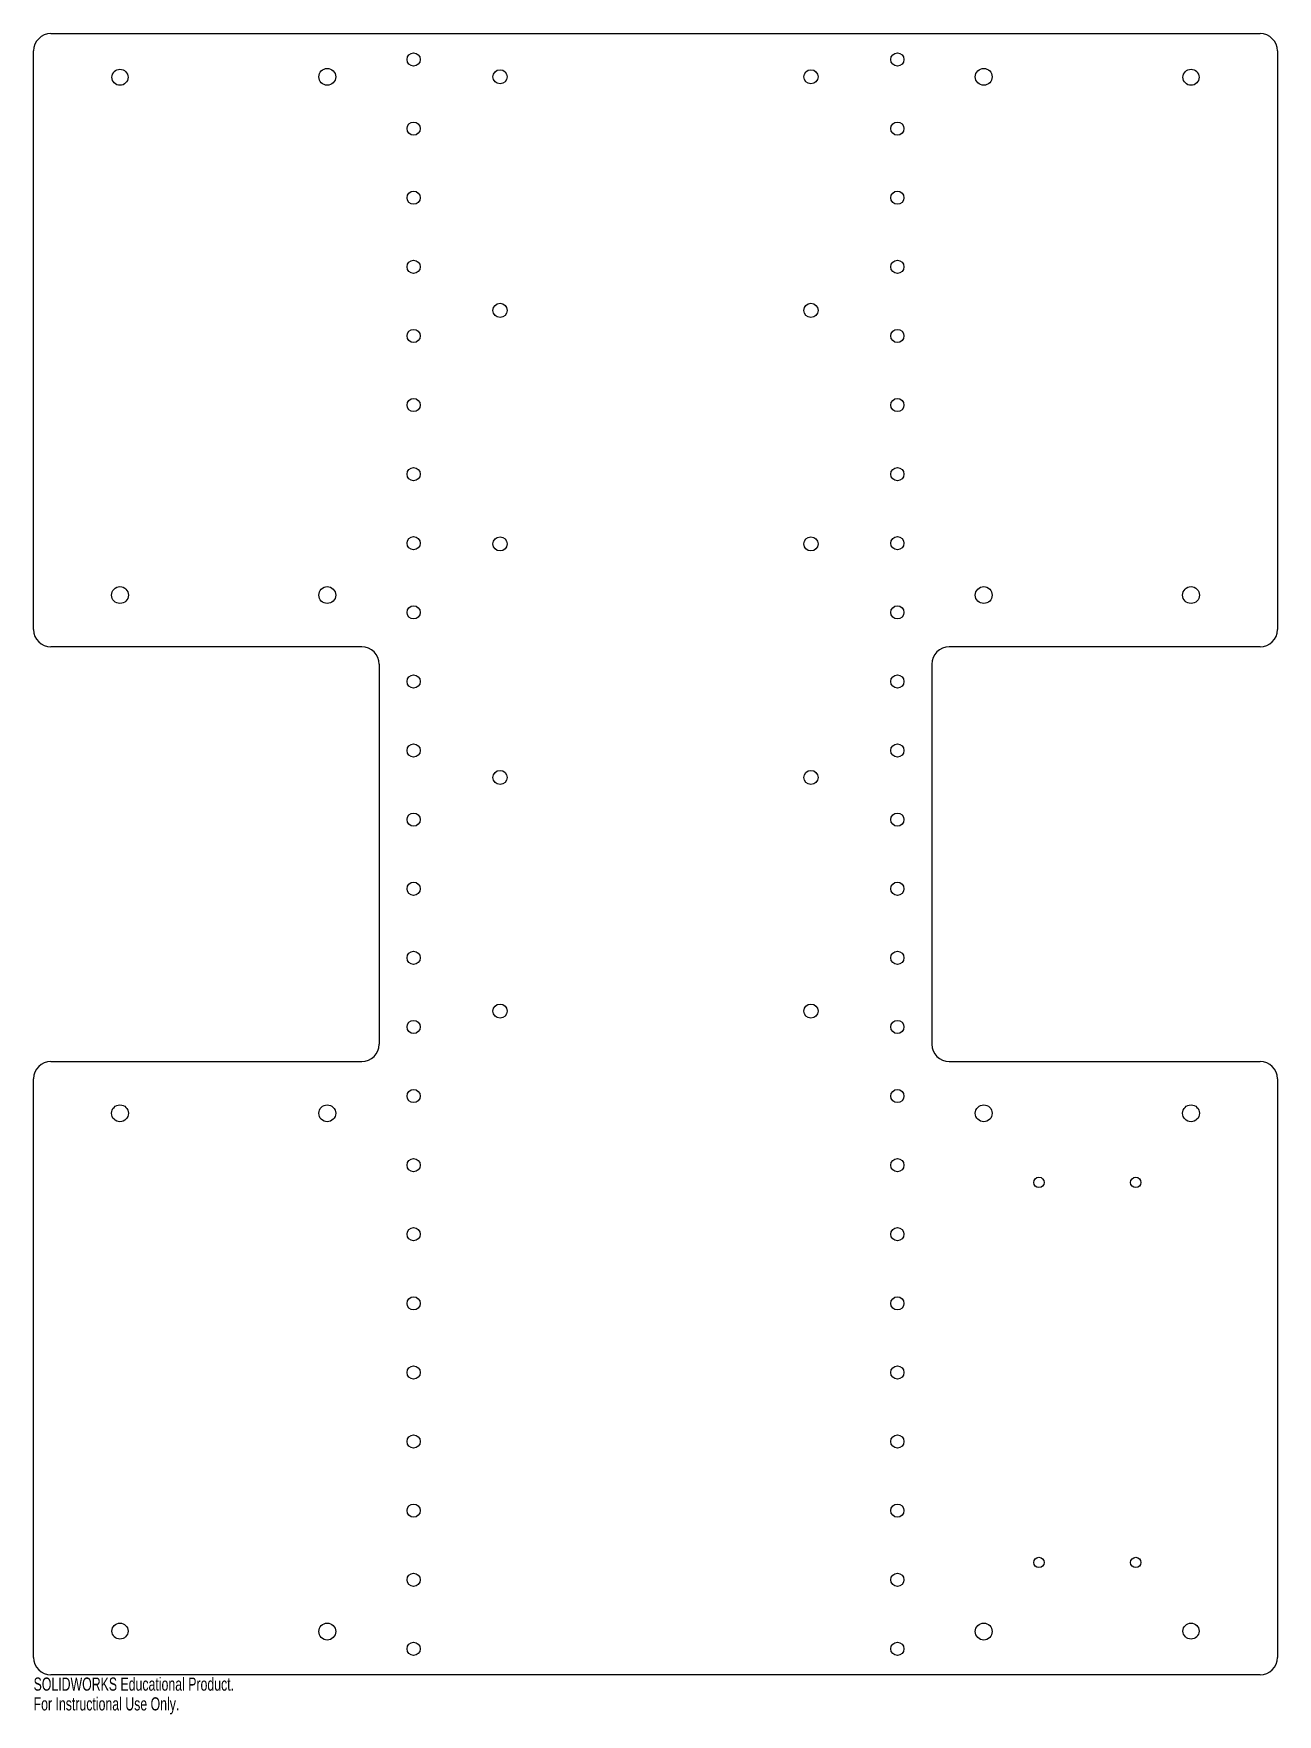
# Model space of a CAD drawing. Header units: inches. Extents: x -18 to 0, y -24.4 to -0.1.
import ezdxf

# ---------------------------------------------------------------- set-up
doc = ezdxf.new("R2010")
doc.units = ezdxf.units.IN
doc.header["$MEASUREMENT"] = 0
doc.styles.add('SLDTEXTSTYLE0', font='TXT', dxfattribs={"width": 0.7})

msp = doc.modelspace()

# ---------------------------------------------------------------- linework, layer by layer
at = {"color": 7, "linetype": 'Continuous', "lineweight": 25}
for p, q in [((-17.75, -0.125), (-0.25, -0.125)), ((-18, -8.75), (-18, -0.375)), ((0, -0.375), (0, -8.75)), ((-13.25, -9), (-17.75, -9)), ((-0.25, -9), (-4.75, -9)), ((-13, -9.25), (-13, -14.75)), ((-5, -9.25), (-5, -14.75)), ((-17.75, -15), (-13.25, -15)), ((-4.75, -15), (-0.25, -15)), ((-18, -23.625), (-18, -15.25)), ((0, -15.25), (0, -23.625)), ((-0.25, -23.875), (-17.75, -23.875))]:
    msp.add_line(p, q, dxfattribs=at)
for centre, radius in [((-12.5, -0.5), 0.0955), ((-5.5, -0.5), 0.0955), ((-16.75, -0.757), 0.116), ((-13.75, -0.75), 0.122), ((-11.25, -0.75), 0.102), ((-6.75, -0.75), 0.102), ((-4.25, -0.75), 0.122), ((-1.25, -0.757), 0.116), ((-12.5, -1.5), 0.0955), ((-5.5, -1.5), 0.0955), ((-12.5, -2.5), 0.0955), ((-5.5, -2.5), 0.0955), ((-12.5, -3.5), 0.0955), ((-5.5, -3.5), 0.0955), ((-11.25, -4.13), 0.102), ((-6.75, -4.13), 0.102), ((-12.5, -4.5), 0.0955), ((-5.5, -4.5), 0.0955), ((-12.5, -5.5), 0.0955), ((-5.5, -5.5), 0.0955), ((-12.5, -6.5), 0.0955), ((-5.5, -6.5), 0.0955), ((-12.5, -7.5), 0.0955), ((-11.25, -7.51), 0.102), ((-6.75, -7.51), 0.102), ((-5.5, -7.5), 0.0955), ((-16.75, -8.25), 0.122), ((-13.75, -8.25), 0.122), ((-4.25, -8.25), 0.122), ((-1.25, -8.25), 0.122), ((-12.5, -8.5), 0.0955), ((-5.5, -8.5), 0.0955), ((-12.5, -9.5), 0.0955), ((-5.5, -9.5), 0.0955), ((-12.5, -10.5), 0.0955), ((-5.5, -10.5), 0.0955), ((-11.25, -10.89), 0.102), ((-6.75, -10.89), 0.102), ((-12.5, -11.5), 0.0955), ((-5.5, -11.5), 0.0955), ((-12.5, -12.5), 0.0955), ((-5.5, -12.5), 0.0955), ((-12.5, -13.5), 0.0955), ((-5.5, -13.5), 0.0955), ((-11.25, -14.27), 0.102), ((-6.75, -14.27), 0.102), ((-12.5, -14.5), 0.0955), ((-5.5, -14.5), 0.0955), ((-12.5, -15.5), 0.0955), ((-5.5, -15.5), 0.0955), ((-16.75, -15.75), 0.122), ((-13.75, -15.75), 0.122), ((-4.25, -15.75), 0.122), ((-1.25, -15.75), 0.122), ((-12.5, -16.5), 0.0955), ((-5.5, -16.5), 0.0955), ((-3.45, -16.75), 0.075), ((-2.05, -16.75), 0.075), ((-12.5, -17.5), 0.0955), ((-5.5, -17.5), 0.0955), ((-12.5, -18.5), 0.0955), ((-5.5, -18.5), 0.0955), ((-12.5, -19.5), 0.0955), ((-5.5, -19.5), 0.0955), ((-12.5, -20.5), 0.0955), ((-5.5, -20.5), 0.0955), ((-12.5, -21.5), 0.0955), ((-5.5, -21.5), 0.0955), ((-3.45, -22.25), 0.075), ((-2.05, -22.25), 0.075), ((-12.5, -22.5), 0.0955), ((-5.5, -22.5), 0.0955), ((-16.75, -23.243), 0.116), ((-13.75, -23.25), 0.122), ((-4.25, -23.25), 0.122), ((-1.25, -23.243), 0.116), ((-12.5, -23.5), 0.0955), ((-5.5, -23.5), 0.0955)]:
    msp.add_circle(centre, radius, dxfattribs=at)
for centre, start, end in [((-17.75, -0.375), 90, 180), ((-0.25, -0.375), 0, 90), ((-17.75, -8.75), 180, 270), ((-0.25, -8.75), 270, 0), ((-13.25, -9.25), 0, 90), ((-4.75, -9.25), 90, 180), ((-13.25, -14.75), 270, 0), ((-4.75, -14.75), 180, 270), ((-17.75, -15.25), 90, 180), ((-0.25, -15.25), 0, 90), ((-17.75, -23.625), 180, 270), ((-0.25, -23.625), 270, 0)]:
    msp.add_arc(centre, 0.25, start, end, dxfattribs=at)

# ---------------------------------------------------------------- texts
at = {"color": 7, "linetype": 'Continuous', "char_height": 0.1903, "attachment_point": 1, "style": 'SLDTEXTSTYLE0'}
for s, insert in [('SOLIDWORKS Educational Product.', (-18, -23.915)), ('For Instructional Use Only.', (-18, -24.201))]:
    msp.add_mtext(s, dxfattribs=dict(at, insert=insert))

doc.saveas('drawing.dxf')
